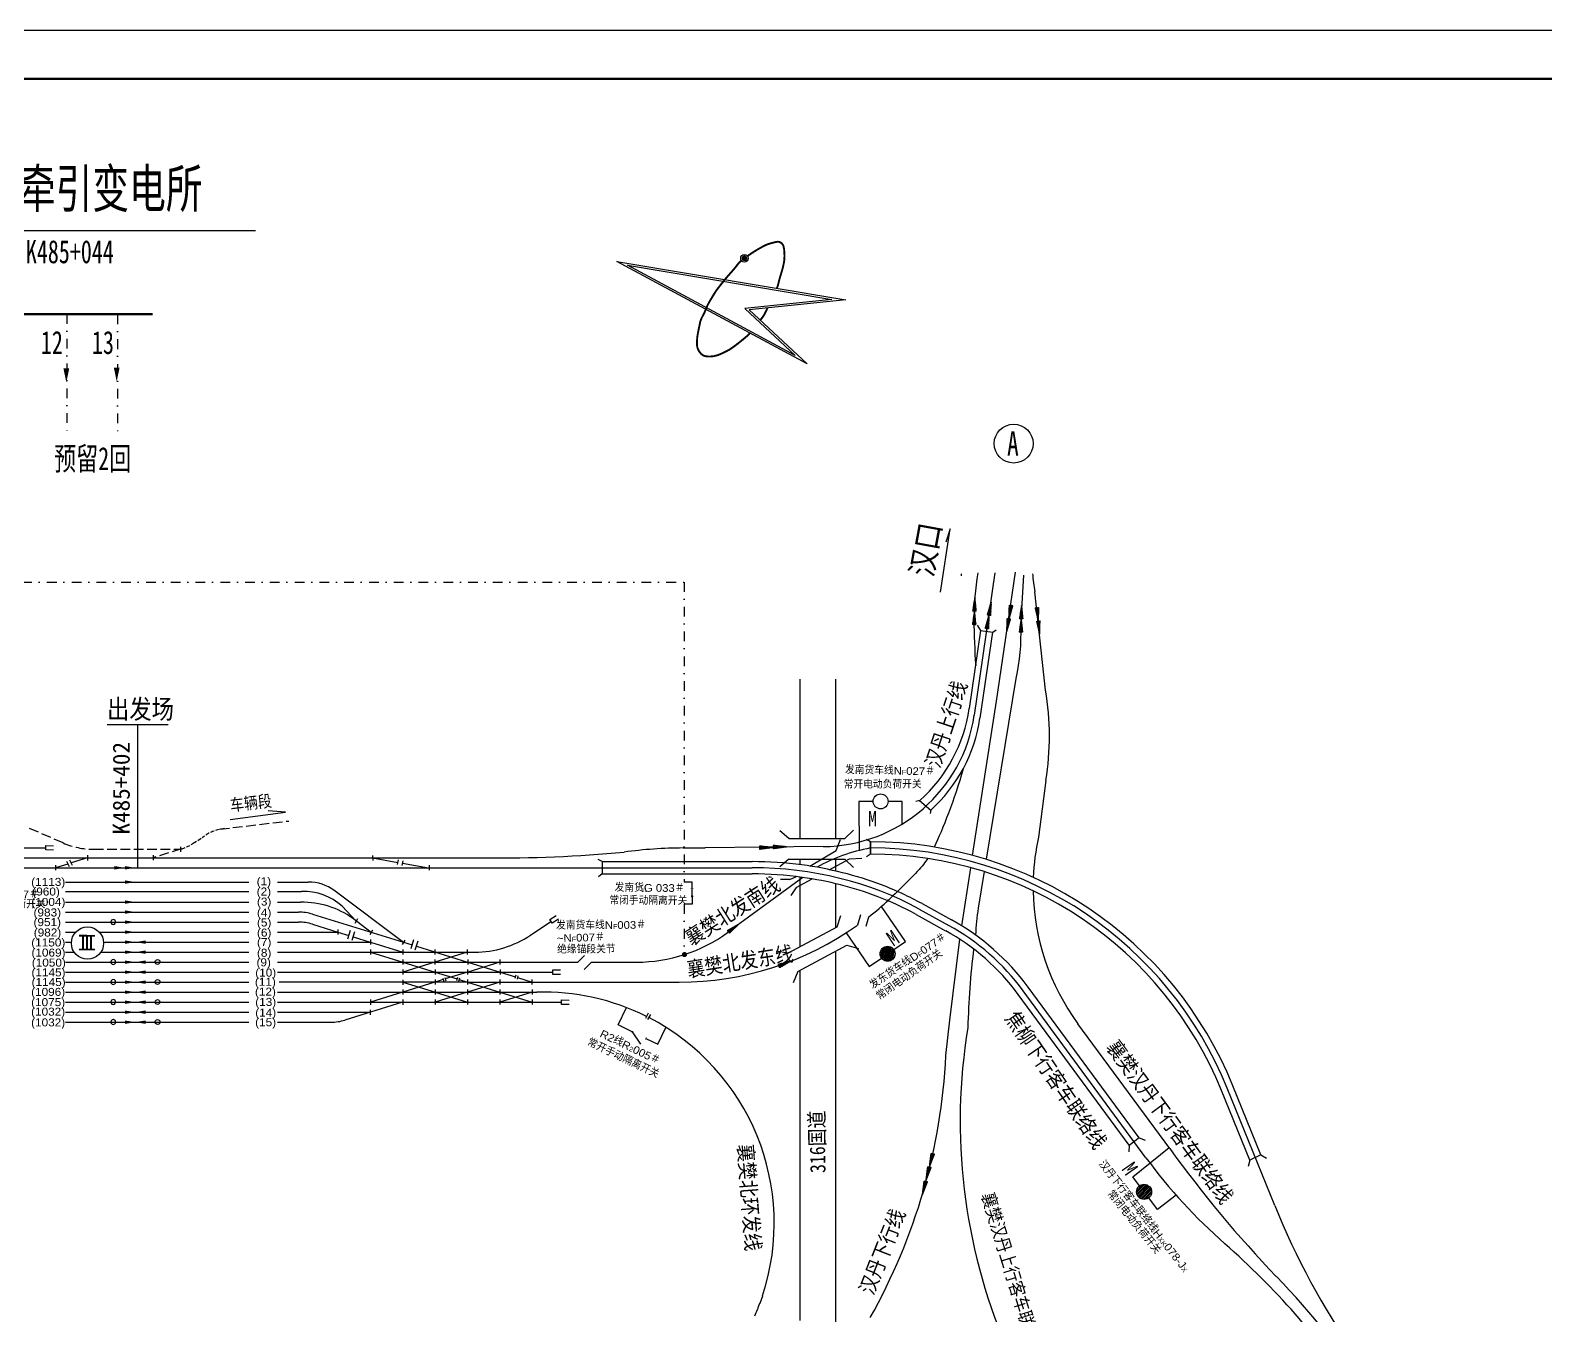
# Model space of a CAD drawing. Extents: x 3783 to 6106, y -2935 to -2515.
# Drawn here: x 4392.1 to 4704.1, y -2779.4 to -2514.7 of the extents above; entities that cross this region are included whole.
import ezdxf
from ezdxf.enums import TextEntityAlignment as Align

# ---------------------------------------------------------------- set-up
doc = ezdxf.new("R2010")
doc.units = 0
doc.header["$MEASUREMENT"] = 0
for name, pattern in [('DASHED', [0.75, 0.5, -0.25]), ('DHX3', [5, 2, -1.5, 0, -1.5]), ('XX', [5.5, 4, -1.5])]:
    doc.linetypes.add(name, pattern=pattern)
doc.layers.get('0').update_dxf_attribs({"linetype": 'CONTINUOUS'})
for name, color, linetype in [('1', 1, 'CONTINUOUS'), ('2', 7, 'CONTINUOUS'), ('E_既有线路', 3, 'CONTINUOUS'), ('GTONG', 1, 'CONTINUOUS'), ('LAYER1', 1, 'CONTINUOUS'), ('QT', 4, 'DASHED'), ('TEXT', 1, 'CONTINUOUS'), ('ZC_站场', 7, 'CONTINUOUS'), ('初期', 1, 'CONTINUOUS'), ('字', 9, 'CONTINUOUS'), ('设计线', 1, 'CONTINUOUS')]:
    doc.layers.add(name, color=color, linetype=linetype)
doc.styles.add('pyf', font='rs9.shx', dxfattribs={"width": 0.7, "height": 1.2, "bigfont": 'hztxt.shx'})
doc.styles.get("Standard").update_dxf_attribs({"font": 'SimSun.ttf', "width": 0.8, "height": 2.5})
doc.styles.add('WY', font='SimSun.ttf', dxfattribs={"height": 5})

# ---------------------------------------------------------------- blocks, each defined once
blk = doc.blocks.new('JT')
blk.add_solid([(-4.18, 0.75), (0.12, 0.05), (-4.18, -0.66)])
blk = doc.blocks.new('NORTH')
at = {"layer": 'QT', "color": 1, "linetype": 'Continuous'}
for points in [[(-22.4, 164.4), (70.4, -131.1), (-0.1, -22.4), (-29.3, -124.2)], [(-20.3, 149.1), (62.4, -114.3), (-1, -16.3), (-26.3, -104.6)]]:
    blk.add_lwpolyline(points, close=True, dxfattribs=at)
at = {"layer": 'QT', "color": 7, "linetype": 'Continuous', "const_width": 2.52}
for points in [[(-27.2, -37.4), (-27.3, -37.4), (-28.4, -37), (-29.5, -36.6), (-30.7, -36.2), (-32, -35.8), (-33.3, -35.3), (-34.7, -34.7), (-36.1, -34.1), (-37.6, -33.5), (-39.1, -32.8), (-40.7, -32.1), (-42.3, -31.4), (-43.9, -30.7), (-45.5, -29.9), (-47.1, -29.2), (-48.7, -28.4), (-50.3, -27.7), (-51.7, -26.9), (-53.2, -26.2), (-54.5, -25.5), (-55.7, -24.9), (-56.8, -24.3), (-57.8, -23.7), (-58.6, -23.2), (-59.4, -22.8), (-60.1, -22.3), (-60.7, -21.8), (-61.4, -21.4), (-62.1, -20.9), (-62.8, -20.3), (-63.6, -19.7), (-64.5, -19.1), (-65.3, -18.5), (-66.3, -17.8), (-67.2, -17.1), (-68.2, -16.3), (-69.1, -15.6), (-70, -14.8), (-70.9, -14.1), (-71.7, -13.3), (-72.5, -12.6), (-73.2, -11.9), (-73.9, -11.1), (-74.6, -10.4), (-75.3, -9.6), (-75.9, -8.9), (-76.5, -8.1), (-77, -7.4), (-77.5, -6.6), (-78, -5.8), (-78.5, -5.1), (-78.9, -4.3), (-79.4, -3.5), (-79.8, -2.7), (-80.2, -1.9), (-80.5, -1), (-80.9, -0.2), (-81.2, 0.6), (-81.4, 1.5), (-81.6, 2.3), (-81.8, 3.1), (-81.9, 3.9), (-81.9, 4.7), (-81.9, 5.5), (-81.8, 6.3), (-81.6, 7), (-81.4, 7.8), (-81.2, 8.5), (-80.9, 9.2), (-80.6, 9.9), (-80.3, 10.7), (-79.9, 11.4), (-79.5, 12.1), (-79.1, 12.7), (-78.7, 13.4), (-78.2, 14), (-77.7, 14.6), (-77.2, 15.2), (-76.7, 15.8), (-76.2, 16.3), (-75.6, 16.8), (-75, 17.3), (-74.3, 17.8), (-73.6, 18.3), (-72.8, 18.8), (-71.9, 19.3), (-70.9, 19.8), (-69.9, 20.3), (-68.8, 20.8), (-67.6, 21.3), (-66.3, 21.8), (-65, 22.4), (-63.6, 22.9), (-62.1, 23.4), (-60.6, 23.9), (-59, 24.4), (-57.5, 24.8), (-55.9, 25.3), (-54.3, 25.7), (-52.7, 26.2), (-51.2, 26.6), (-49.8, 27), (-48.4, 27.3), (-47.2, 27.7), (-45.9, 28), (-44.7, 28.3), (-43.6, 28.6), (-42.4, 28.8), (-41.3, 29), (-40.1, 29.1), (-39, 29.2), (-37.8, 29.2), (-36.6, 29.2), (-35.4, 29.2), (-34.2, 29.2), (-33, 29.2), (-31.8, 29.2), (-30.6, 29.2), (-29.4, 29.2), (-28.2, 29.3), (-27, 29.4), (-25.7, 29.5), (-24.5, 29.6), (-23.2, 29.7), (-21.9, 29.8), (-20.5, 29.9), (-19.1, 29.9), (-17.6, 29.9), (-16.1, 29.8), (-14.6, 29.8), (-13, 29.7), (-11.4, 29.6), (-9.8, 29.5), (-8.2, 29.4), (-6.6, 29.3), (-5.1, 29.2), (-3.5, 29), (-1.9, 28.9), (-0.3, 28.7), (1.2, 28.6), (2.8, 28.4), (4.4, 28.2), (6, 27.9), (7.6, 27.6), (9.2, 27.3), (10.8, 27), (12.4, 26.7), (13.9, 26.4), (15.5, 26), (17, 25.7), (18.5, 25.4), (19.9, 25.1), (21.4, 24.8), (22.8, 24.5), (24.2, 24.1), (25.6, 23.8), (27.1, 23.5), (28.5, 23.1), (30, 22.7), (31.4, 22.4), (32.9, 22), (34.3, 21.6), (35.7, 21.2), (37.2, 20.9), (38.5, 20.5), (39.9, 20.2), (41.1, 19.9), (42.4, 19.7), (43.6, 19.4), (44.7, 19.2), (45.8, 19), (46.9, 18.8), (47.9, 18.6), (48.9, 18.3), (49.9, 18), (50.8, 17.7), (51.7, 17.4), (52.6, 17.1), (53.5, 16.7), (54, 16.5)], [(72.1, 7.1), (73.2, 6.4), (74.3, 5.7), (75.5, 5), (76.6, 4.3), (77.8, 3.5), (78.9, 2.8), (79.9, 2.1), (81, 1.4), (81.9, 0.8), (82.8, 0.2), (83.7, -0.4), (84.5, -1), (85.3, -1.6), (86.1, -2.1), (86.8, -2.7), (87.5, -3.3), (88.2, -3.8), (88.8, -4.4), (89.5, -5), (90.1, -5.6), (90.7, -6.2), (91.3, -6.8), (91.8, -7.4), (92.4, -8), (93, -8.6), (93.5, -9.2), (94, -9.8), (94.5, -10.3), (95, -10.9), (95.5, -11.5), (96, -12), (96.4, -12.6), (96.8, -13.1), (97.2, -13.6), (97.6, -14.1), (97.9, -14.6), (98.2, -15), (98.5, -15.5), (98.7, -16), (98.9, -16.5), (99, -17), (99.1, -17.5), (99.1, -18.1), (99.1, -18.6), (99.1, -19.1), (99.1, -19.7), (99, -20.2), (98.9, -20.8), (98.7, -21.3), (98.5, -21.8), (98.3, -22.4), (98, -22.9), (97.6, -23.5), (97.2, -24.1), (96.6, -24.7), (95.9, -25.3), (95.1, -25.9), (94.2, -26.6), (93.3, -27.3), (92.2, -28), (91.1, -28.7), (90, -29.3), (88.8, -30), (87.7, -30.6), (86.6, -31.3), (85.5, -31.8), (84.3, -32.4), (83.2, -32.9), (82.1, -33.5), (80.9, -34), (79.6, -34.4), (78.3, -34.9), (76.9, -35.3), (75.4, -35.7), (73.9, -36.1), (72.4, -36.5), (70.9, -36.9), (69.4, -37.2), (67.9, -37.5), (66.5, -37.8), (65.2, -38), (63.9, -38.2), (62.7, -38.5), (61.5, -38.7), (60.3, -38.9), (59.2, -39.1), (58, -39.3), (56.7, -39.5), (55.5, -39.8), (54.2, -40.1), (52.9, -40.3), (51.6, -40.6), (50.4, -40.9), (49.3, -41.2), (48.2, -41.4), (47.3, -41.6), (46.5, -41.8), (45.9, -41.9), (45.3, -42), (44.8, -42.1), (44.4, -42.1), (43.9, -42.1), (43.4, -42.2), (42.9, -42.2), (42.4, -42.2)], [(63.1, 12), (63.7, 11.7), (64.7, 11.2), (65.7, 10.7), (66.7, 10.1), (67.7, 9.6), (68.8, 9), (69.8, 8.4), (70.9, 7.7), (72.1, 7.1)], [(13.3, -43.1), (12.8, -43.1), (11.7, -43.1), (10.6, -43.2), (9.5, -43.2), (8.4, -43.2), (7.3, -43.2), (6.2, -43.2), (5.2, -43.2), (4.2, -43.2), (3.2, -43.1), (2.3, -43.1), (1.4, -43), (0.5, -42.9), (-0.3, -42.8), (-1.2, -42.6), (-2, -42.5), (-3, -42.3), (-4, -42.1), (-5, -41.8), (-5.7, -41.7)]]:
    blk.add_lwpolyline(points, dxfattribs=at)
at = {"layer": 'QT', "color": 1, "linetype": 'Continuous', "const_width": 3.78}
blk.add_lwpolyline([(56.9, 13.6, 1), (60.3, 15.1, 1)], format="xyb", close=True, dxfattribs=at)
at = {"layer": 'QT', "color": 7, "linetype": 'Continuous'}
blk.add_circle((58.6, 14.4), 5.04, dxfattribs=at)
blk = doc.blocks.new('指北针')
at = {"layer": 'GTONG', "xscale": 0.07487508397111783, "yscale": 0.07487508397111783, "zscale": 0.07487508397111783, "rotation": 121.3519649160447}
blk.add_blockref('NORTH', (4302.62, 856.59), dxfattribs=at)
blk = doc.blocks.new('A$C5FD02B9A')
at = {"color": 40}
for p, q in [((3.2, 10.85), (1.6, 10.85)), ((3.2, 9.49), (3.2, 10.85)), ((3.2, 7.94), (3.2, 9.47)), ((3.2, 6.3), (1.57, 6.3)), ((3.2, 7.92), (3.2, 6.3))]:
    blk.add_line(p, q, dxfattribs=at)
at = {"color": 40, "const_width": 0.12}
for points in [[(3.21, 9.48), (2.85, 9.48)], [(3.21, 9.48), (3.57, 9.48)]]:
    blk.add_lwpolyline(points, dxfattribs=at)
at = {"color": 40, "const_width": 0.24}
blk.add_lwpolyline([(3.22, 7.8, -1), (3.22, 8.04, -1)], format="xyb", close=True, dxfattribs=at)
blk = doc.blocks.new('A$C723115F4')
at = {"layer": '初期'}
h = blk.add_hatch(dxfattribs=at)
h.set_pattern_fill('ANSI38', color=1, scale=0.158523, angle=-179.3961, style=0)
h.set_pattern_definition([(307.0176, (-11.806964, 3.76348), (0.01582158, 0.01193002), []), (37.0176, (-11.806964, 3.76348), (0.01971314, 0.03968162), [0.04953835, -0.029723])])
h.paths.add_polyline_path([(-12.1, 1.64), (-11.37, 4.35), (-12.06, 4.45)])
h = blk.add_hatch(dxfattribs=at)
h.set_pattern_fill('ANSI38', color=1, scale=0.158523, angle=-179.9597, style=0)
h.set_pattern_definition([(306.4539, (-12.201122, 1.015548), (0.01593817, 0.0117738), []), (36.4539, (-12.201122, 1.015548), (0.02010253, 0.03948578), [0.04953835, -0.029723])])
h.paths.add_polyline_path([(-12.52, -1.1), (-11.76, 1.6), (-12.45, 1.7)])
at = {"layer": '初期', "color": 1}
blk.add_line((-12.09, 1.62), (-11.36, 4.32), dxfattribs=at)

msp = doc.modelspace()

# ---------------------------------------------------------------- hatches: boundary and pattern name
h = msp.add_hatch()
h.set_pattern_fill('ANSI31', color=40, scale=1.98, angle=-145.427, style=0)
h.set_pattern_definition([(259.573003, (9482.28207, -1312.28785), (0.24341286, -0.044793187), [])])
edge = h.paths.add_edge_path()
edge.add_arc((4568.63, -2704.83), 1.49, -145.427, 214.573)
h = msp.add_hatch()
h.set_pattern_fill('ANSI38', color=256, scale=0.158523, angle=-58.3275, style=0)
h.set_pattern_definition([(68.0862, (4546.847825, -2707.12424), (-0.0183836, 0.00739532), []), (158.0862, (4546.847825, -2707.12424), (-0.04416253, -0.00359297), [0.04953835, -0.029723])])
h.paths.add_polyline_path([(4548.82, -2706.29), (4546.12, -2707.05), (4546.39, -2707.7)])
h = msp.add_hatch()
h.set_pattern_fill('ANSI38', color=256, scale=0.158523, angle=174.4407, style=0)
h.set_pattern_definition([(300.8544, (4577.761259, -2746.668124), (0.01701095, 0.01016245), []), (30.8544, (4577.761259, -2746.668124), (0.02385945, 0.03733584), [0.04953835, -0.029723])])
h.paths.add_polyline_path([(4577.24, -2748.74), (4578.26, -2746.13), (4577.58, -2745.96)])
h = msp.add_hatch()
h.set_pattern_fill('ANSI38', color=256, scale=0.158523, angle=174.4407, style=0)
h.set_pattern_definition([(300.8544, (4577.0619, -2749.428114), (0.01701095, 0.01016245), []), (30.8544, (4577.0619, -2749.428114), (0.02385945, 0.03733584), [0.04953835, -0.029723])])
h.paths.add_polyline_path([(4576.54, -2751.5), (4577.56, -2748.89), (4576.88, -2748.72)])
h = msp.add_hatch()
h.set_pattern_fill('ANSI38', color=256, scale=0.158523, angle=174.4407, style=0)
h.set_pattern_definition([(300.8544, (4576.318876, -2752.354664), (0.01701095, 0.01016245), []), (30.8544, (4576.318876, -2752.354664), (0.02385945, 0.03733584), [0.04953835, -0.029723])])
h.paths.add_polyline_path([(4575.8, -2754.43), (4576.82, -2751.82), (4576.14, -2751.65)])
h = msp.add_hatch()
h.set_pattern_fill('ANSI31', color=40, scale=1.98, style=0)
h.set_pattern_definition([(45, (-214.70042, -1112.22687), (-0.175008928, 0.175008928), [])])
edge = h.paths.add_edge_path()
edge.add_arc((4621.43, -2753.88), 1.49, 0, 360)
at = {"layer": '初期'}
h = msp.add_hatch(dxfattribs=at)
h.set_pattern_fill('ANSI38', color=1, scale=0.158523, angle=-80.3855, style=0)
h.set_pattern_definition([(46.0282, (4542.934343, -2682.98423), (-0.01426072, 0.01375789), []), (136.0282, (4542.934343, -2682.98423), (-0.04227934, 0.01325505), [0.04953835, -0.029723])])
h.paths.add_polyline_path([(4545.07, -2682.95), (4542.29, -2682.65), (4542.3, -2683.35)])
h = msp.add_hatch(dxfattribs=at)
h.set_pattern_fill('ANSI38', color=1, scale=0.158523, angle=-80.3855, style=0)
h.set_pattern_definition([(46.0282, (4545.74223, -2682.862324), (-0.01426072, 0.01375789), []), (136.0282, (4545.74223, -2682.862324), (-0.04227934, 0.01325505), [0.04953835, -0.029723])])
h.paths.add_polyline_path([(4547.88, -2682.82), (4545.09, -2682.52), (4545.11, -2683.22)])
h = msp.add_hatch(dxfattribs=at)
h.set_pattern_fill('ANSI38', color=1, scale=0.158523, angle=-44.8655, style=0)
h.set_pattern_definition([(81.5481, (4536.399576, -2699.959884), (-0.01960014, 0.00291243), []), (171.5481, (4536.399576, -2699.959884), (-0.04211271, -0.01377528), [0.04953835, -0.029723])])
h.paths.add_polyline_path([(4538.12, -2698.69), (4535.68, -2700.06), (4536.09, -2700.62)])

# ---------------------------------------------------------------- linework, layer by layer
at = {"color": 7}
msp.add_line((3782.66, -2514.69), (5829.12, -2514.69), dxfattribs=at)
at = {"color": 5, "lineweight": 50}
msp.add_line((3791.21, -2524.69), (5829.12, -2524.69), dxfattribs=at)
at = {"color": 1}
msp.add_line((4373.33, -2555.88), (4438.49, -2555.88), dxfattribs=at)
for p, q in [((4579.49, -2630.41), (4581.52, -2617.33)), ((4581.52, -2617.33), (4580.64, -2620.1)), ((4407.98, -2657.63), (4420.53, -2657.63)), ((4414.25, -2687.15), (4414.25, -2657.63)), ((4433.27, -2677.19), (4444.68, -2675.69)), ((4444.68, -2675.69), (4441.1, -2675.41)), ((4548.32, -2681.11), (4546.41, -2679.56)), ((4559.81, -2681.11), (4561.59, -2679.4)), ((4548.32, -2681.11), (4559.81, -2681.11)), ((4565.07, -2681.79), (4564.26, -2681.33)), ((4565.07, -2684.33), (4565.07, -2681.79)), ((4565.07, -2681.79), (4565.07, -2684.33)), ((4403.93, -2684.57), (4403.93, -2685.61)), ((4417.41, -2684.57), (4417.41, -2685.6)), ((4423.05, -2682.82), (4423.05, -2683.85)), ((4462.6, -2684.58), (4462.62, -2685.61)), ((4548.32, -2685.4), (4546.41, -2686.95)), ((4548.32, -2685.4), (4559.81, -2685.4)), ((4559.81, -2685.4), (4561.59, -2687.11)), ((4565.07, -2684.33), (4564.29, -2684.91)), ((4397.34, -2686.63), (4397.34, -2687.66)), ((4474.22, -2686.63), (4474.24, -2687.66)), ((4459.48, -2697.65), (4458.98, -2698.61)), ((4455.47, -2699.87), (4455.47, -2700.9)), ((4462.56, -2699.96), (4462.06, -2700.92)), ((4548.11, -2704.75), (4558.23, -2699.31)), ((4399.38, -2702.45), (4400.61, -2702.45)), ((4399.38, -2704.51), (4401.17, -2704.51)), ((4462.17, -2701.94), (4462.17, -2702.97)), ((4462.17, -2704), (4462.17, -2705.03)), ((4469.22, -2702.02), (4468.72, -2702.97)), ((4468.83, -2703.99), (4468.83, -2705.02)), ((4475.45, -2703.99), (4475.45, -2705.02)), ((4482.05, -2703.98), (4482.05, -2705.02)), ((4550.14, -2708.53), (4560.26, -2703.09)), ((4399.38, -2706.57), (4399.46, -2706.57)), ((4468.84, -2706.06), (4468.84, -2707.09)), ((4475.45, -2706.05), (4475.45, -2707.08)), ((4482.2, -2706.06), (4482.2, -2707.09)), ((4488.81, -2706.05), (4488.81, -2707.08)), ((4546.12, -2707.05), (4546.39, -2707.7)), ((4399.38, -2708.63), (4400.67, -2708.63)), ((4468.84, -2708.11), (4468.84, -2709.14)), ((4468.84, -2710.22), (4468.84, -2711.25)), ((4475.5, -2708.12), (4475.5, -2709.15)), ((4475.5, -2710.17), (4475.5, -2711.2)), ((4482.11, -2708.11), (4482.11, -2709.14)), ((4482.16, -2710.17), (4482.16, -2711.2)), ((4488.77, -2710.17), (4488.77, -2711.2)), ((4488.86, -2708.11), (4488.86, -2709.14)), ((4495.41, -2710.15), (4495.41, -2711.18)), ((4468.82, -2712.23), (4468.82, -2713.26)), ((4475.48, -2712.23), (4475.48, -2713.26)), ((4482.16, -2712.23), (4482.16, -2713.26)), ((4488.82, -2712.23), (4488.82, -2713.26)), ((4495.42, -2712.21), (4495.42, -2713.25)), ((4462.13, -2716.36), (4462.13, -2717.39)), ((4462.14, -2714.29), (4462.14, -2715.33)), ((4468.82, -2714.29), (4468.82, -2715.33)), ((4475.48, -2714.28), (4475.48, -2715.31)), ((4482.14, -2714.28), (4482.14, -2715.31)), ((4488.82, -2714.28), (4488.82, -2715.31)), ((4495.48, -2714.28), (4495.48, -2715.31)), ((4501.47, -2715.27), (4501.48, -2714.36)), ((4503.04, -2715.28), (4501.47, -2715.27)), ((4501.48, -2714.36), (4503.06, -2714.37)), ((4645.44, -2746.23), (4639.7, -2732.07)), ((4643.17, -2747.38), (4637.35, -2733.02)), ((4577.58, -2745.96), (4577.24, -2748.74)), ((4577.24, -2748.74), (4577.92, -2746.05)), ((4577.24, -2748.74), (4578.26, -2746.13)), ((4578.26, -2746.13), (4577.58, -2745.96)), ((4643.18, -2747.38), (4642.83, -2748.65)), ((4645.44, -2746.23), (4643.18, -2747.38)), ((4645.44, -2746.23), (4646.61, -2746.96)), ((4576.88, -2748.72), (4576.54, -2751.5)), ((4576.54, -2751.5), (4577.22, -2748.81)), ((4576.54, -2751.5), (4577.56, -2748.89)), ((4577.56, -2748.89), (4576.88, -2748.72)), ((4576.14, -2751.65), (4575.8, -2754.43)), ((4575.8, -2754.43), (4576.48, -2751.73)), ((4575.8, -2754.43), (4576.82, -2751.82)), ((4576.82, -2751.82), (4576.14, -2751.65))]:
    msp.add_line(p, q)
at = {"color": 40}
for p, q in [((4585.45, -2654.32), (4587.81, -2638.26)), ((4587.81, -2638.26), (4587.1, -2637.2)), ((4587.64, -2656.34), (4590.25, -2638.61)), ((4587.74, -2638.25), (4590.31, -2638.62)), ((4590.25, -2638.61), (4590.96, -2638.14)), ((4575.28, -2673.31), (4574.43, -2673.46)), ((4575.22, -2673.26), (4577.52, -2675.28)), ((4565.64, -2673.49), (4562.73, -2673.49)), ((4562.73, -2673.49), (4562.75, -2683.58)), ((4571.61, -2673.47), (4568.72, -2673.48)), ((4571.62, -2678.14), (4571.61, -2673.47)), ((4577.49, -2675.24), (4577.39, -2675.94)), ((4509.88, -2685.88), (4509.07, -2685.41)), ((4509.88, -2688.41), (4509.1, -2688.99)), ((4509.88, -2685.88), (4540.75, -2685.88)), ((4509.88, -2685.88), (4509.88, -2688.41)), ((4509.88, -2688.41), (4540.75, -2688.41)), ((4572.29, -2702.29), (4567.33, -2695.12)), ((4575.72, -2694.53), (4581.8, -2697.89)), ((4563.02, -2696.86), (4562.42, -2698.98)), ((4564.7, -2697.29), (4564.15, -2699.23)), ((4574.49, -2696.75), (4580.57, -2700.11)), ((4560.08, -2700.56), (4564.84, -2707.46)), ((4569.88, -2703.96), (4572.29, -2702.29)), ((4506.14, -2708.1), (4507.69, -2706.57)), ((4564.84, -2707.46), (4567.35, -2705.72)), ((4618.33, -2744.27), (4595.5, -2713.22)), ((4620.38, -2742.76), (4597.55, -2711.72)), ((4618.37, -2744.31), (4618.26, -2745.62)), ((4620.38, -2742.76), (4618.37, -2744.31)), ((4619.1, -2750.81), (4626.56, -2744.76)), ((4620.38, -2742.76), (4621.66, -2743.26)), ((4620.5, -2752.65), (4619.1, -2750.81)), ((4624.19, -2757.49), (4622.37, -2755.1)), ((4628.03, -2754.57), (4624.19, -2757.49))]:
    msp.add_line(p, q, dxfattribs=at)
at = {"linetype": 'XX', "ltscale": 0.5}
for p, q in [((4398.88, -2682.02), (4391.56, -2678.85)), ((4431.13, -2679.19), (4445.35, -2677.51)), ((4405.19, -2683.33), (4423.05, -2683.33)), ((4423.25, -2683.27), (4417.41, -2685.09))]:
    msp.add_line(p, q, dxfattribs=at)
at = {"linetype": 'XX', "ltscale": 0.2}
msp.add_line((4425.7, -2682.1), (4427.94, -2680.61), dxfattribs=at)
at = {"color": 0}
for p, q in [((4399.6, -2685.79), (4400.12, -2686.91)), ((4400.24, -2685.5), (4400.76, -2686.62)), ((4467.9, -2685.5), (4467.67, -2686.5)), ((4468.84, -2685.69), (4468.61, -2686.69)), ((4457.52, -2701.8), (4458.09, -2699.97)), ((4458.4, -2702.06), (4458.96, -2700.23)), ((4470.52, -2703.76), (4471.08, -2701.93)), ((4471.39, -2704.02), (4471.96, -2702.19)), ((4477.04, -2709.87), (4477.28, -2710.55)), ((4477.47, -2709.74), (4477.7, -2710.42))]:
    msp.add_line(p, q, dxfattribs=at)
at = {"color": 147}
for p, q in [((4399.38, -2690.09), (4437.11, -2690.09)), ((4399.38, -2692.03), (4437.11, -2692.03)), ((4443.06, -2690.09), (4446.84, -2690.09)), ((4443.06, -2692.03), (4447.97, -2692.03)), ((4446.84, -2690.09), (4449.33, -2690.09)), ((4447.83, -2690.09), (4449.33, -2690.09)), ((4468.97, -2702.5), (4454.64, -2691.75)), ((4399.38, -2694.21), (4437.11, -2694.21)), ((4443.06, -2694.21), (4447.78, -2694.21)), ((4456.35, -2695.06), (4459.23, -2698.13)), ((4399.38, -2696.27), (4437.11, -2696.27)), ((4443.06, -2696.27), (4447.37, -2696.27)), ((4450.23, -2696.7), (4470.74, -2703.04)), ((4462.31, -2700.44), (4458.47, -2697.55)), ((4495.13, -2701.02), (4499.32, -2698.2)), ((4499.07, -2697.82), (4500.38, -2696.96)), ((4499.57, -2698.58), (4499.07, -2697.82)), ((4500.88, -2697.72), (4499.57, -2698.58)), ((4399.38, -2698.33), (4437.11, -2698.33)), ((4399.38, -2700.39), (4401.48, -2700.39)), ((4406.36, -2700.39), (4437.11, -2700.39)), ((4443.06, -2698.33), (4447.35, -2698.33)), ((4443.06, -2700.39), (4446.84, -2700.39)), ((4446.84, -2700.39), (4455.51, -2700.39)), ((4450.21, -2698.76), (4455.47, -2700.39)), ((4455.47, -2700.38), (4457.74, -2701.08)), ((4458.62, -2701.35), (4462.13, -2702.44)), ((4406.67, -2704.51), (4437.11, -2704.51)), ((4407.23, -2702.45), (4437.11, -2702.45)), ((4443.06, -2702.45), (4446.84, -2702.45)), ((4443.06, -2704.51), (4446.84, -2704.51)), ((4446.84, -2702.45), (4462.17, -2702.45)), ((4446.84, -2704.51), (4483.64, -2704.51)), ((4462.17, -2702.45), (4468.83, -2704.51)), ((4462.17, -2704.51), (4468.83, -2706.57)), ((4471.61, -2703.31), (4482.11, -2706.56)), ((4482.05, -2704.5), (4475.45, -2706.56)), ((4399.38, -2706.57), (4437.11, -2706.57)), ((4443.06, -2706.57), (4446.84, -2706.57)), ((4446.84, -2706.57), (4498.41, -2706.57)), ((4475.45, -2706.57), (4468.84, -2708.63)), ((4468.84, -2706.57), (4475.5, -2708.63)), ((4482.2, -2706.57), (4488.86, -2708.63)), ((4488.81, -2706.57), (4482.2, -2708.63)), ((4498.41, -2706.57), (4504.84, -2706.57)), ((4504.83, -2706.58), (4506.2, -2705.23)), ((4399.38, -2708.63), (4437.11, -2708.63)), ((4399.38, -2710.69), (4437.11, -2710.69)), ((4443.06, -2708.63), (4446.84, -2708.63)), ((4482.16, -2710.69), (4443.39, -2710.69)), ((4446.84, -2708.63), (4499.73, -2708.63)), ((4475.42, -2710.69), (4468.82, -2712.75)), ((4468.84, -2710.69), (4475.52, -2712.75)), ((4475.5, -2708.63), (4480.01, -2710.02)), ((4477.15, -2710.17), (4475.5, -2710.69)), ((4482.11, -2708.63), (4477.57, -2710.04)), ((4480.43, -2710.15), (4482.16, -2710.69)), ((4482.16, -2710.68), (4488.82, -2712.74)), ((4488.77, -2710.68), (4482.16, -2712.74)), ((4482.18, -2710.69), (4495.47, -2710.69)), ((4488.86, -2708.63), (4492.01, -2709.61)), ((4492.44, -2709.75), (4495.47, -2710.69)), ((4495.47, -2710.69), (4519.24, -2710.69)), ((4499.72, -2709.09), (4499.74, -2708.18)), ((4501.3, -2709.1), (4499.72, -2709.09)), ((4499.74, -2708.18), (4501.31, -2708.19)), ((4519.24, -2710.69), (4525.71, -2710.69)), ((4399.38, -2712.75), (4437.11, -2712.75)), ((4443.06, -2712.75), (4468.82, -2712.75)), ((4468.74, -2712.75), (4462.14, -2714.81)), ((4468.74, -2712.75), (4496.44, -2712.75)), ((4475.48, -2712.74), (4482.14, -2714.8)), ((4482.08, -2712.74), (4475.48, -2714.8)), ((4495.42, -2712.73), (4488.82, -2714.79)), ((4488.82, -2712.73), (4495.48, -2714.79)), ((4399.38, -2714.81), (4437.11, -2714.81)), ((4399.38, -2716.87), (4437.11, -2716.87)), ((4443.06, -2714.81), (4446.84, -2714.81)), ((4443.06, -2716.87), (4446.84, -2716.87)), ((4446.84, -2714.81), (4501.48, -2714.81)), ((4446.84, -2716.87), (4462.12, -2716.87)), ((4468.74, -2714.81), (4456.9, -2718.5)), ((4399.38, -2718.94), (4437.11, -2718.94)), ((4443.06, -2718.94), (4446.84, -2718.94)), ((4446.84, -2718.94), (4454.02, -2718.94))]:
    msp.add_line(p, q, dxfattribs=at)
at = {"ltscale": 0.5}
for p, q in [((4480.09, -2709.72), (4479.9, -2710.42)), ((4480.52, -2709.86), (4480.32, -2710.55)), ((4492.11, -2709.27), (4491.91, -2709.96)), ((4492.53, -2709.4), (4492.34, -2710.09)), ((4519.31, -2717.09), (4518.75, -2718.17)), ((4519.78, -2717.33), (4519.21, -2718.4))]:
    msp.add_line(p, q, dxfattribs=at)
at = {"color": 1, "linetype": 'DHX3', "ltscale": 4}
for points in [[(4399.56, -2587.19, 0, 1.19, 0), (4399.56, -2584.32, 1.19, 1.19, 0)], [(4409.93, -2587, 0, 1.19, 0), (4409.93, -2584.13, 1.19, 1.19, 0)]]:
    msp.add_lwpolyline(points, format="xyseb", dxfattribs=at)
for points in [[(4408.72, -2698.28, 1), (4409.71, -2698.33, 1)], [(4408.72, -2706.52, 1), (4409.71, -2706.57, 1)], [(4418.83, -2706.52, -1), (4417.84, -2706.57, -1)], [(4408.72, -2710.64, 1), (4409.71, -2710.69, 1)], [(4418.83, -2710.64, -1), (4417.84, -2710.69, -1)], [(4408.72, -2714.76, 1), (4409.71, -2714.81, 1)], [(4418.83, -2714.76, -1), (4417.84, -2714.81, -1)], [(4408.72, -2718.88, 1), (4409.71, -2718.94, 1)], [(4418.83, -2718.88, -1), (4417.84, -2718.94, -1)]]:
    msp.add_lwpolyline(points, format="xyb", close=True)
at = {"color": 2, "ltscale": 0.5, "const_width": 0.528}
msp.add_lwpolyline([(4526.54, -2705.01, 1), (4527.07, -2705.01, 1)], format="xyb", close=True, dxfattribs=at)
at = {"color": 40}
for centre, radius in [((4594.57, -2599.79), 4), ((4567.18, -2673.47), 1.54), ((4568.62, -2704.85), 1.54), ((4621.43, -2753.88), 1.54)]:
    msp.add_circle(centre, radius, dxfattribs=at)
at = {"color": 147}
for centre, radius, start, end in [((4708.21, -2623.3), 124.5, 181.5097, 181.7202), ((4448.36, -2704.07), 12.05, 48.4146, 91.8366), ((4525.71, -2647.28), 63.41, 307.9508, 312.9681), ((4483.64, -2683.9), 20.61, 270, 303.8623), ((4525.71, -2647.28), 63.41, 270, 305.3831), ((4497.74, -2760.25), 47.52, 63.472, 91.5618)]:
    msp.add_arc(centre, radius, start, end, dxfattribs=at)
at = {"color": 40}
for centre, radius, start, end in [((4554.08, -2649.7), 31.7, 311.8952, 351.6211), ((4556.27, -2651.72), 31.7, 312.0421, 351.6211), ((4558.21, -2740.64), 48.83, 36.3271, 61.1122), ((4558.21, -2740.64), 46.29, 36.3271, 61.1122)]:
    msp.add_arc(centre, radius, start, end, dxfattribs=at)
at = {"linetype": 'XX', "ltscale": 0.2}
for centre, start, end in [((4433.22, -2688.52), 96.705, 123.7276), ((4420.42, -2674.19), 287.3245, 303.7276)]:
    msp.add_arc(centre, 9.51, start, end, dxfattribs=at)
at = {"linetype": 'XX', "ltscale": 0.5}
msp.add_arc((4405.19, -2667.48), 15.85, 246.5433, 270, dxfattribs=at)
for radius in [80.53, 77.99]:
    msp.add_arc((4565.07, -2762.32), radius, 22.0671, 90)
at = {"color": 147}
for centre, major_axis, start_param, end_param in [((4449.33, -2695.95), (7.62, 0), 0.798123, 1.570796), ((4447.78, -2705.98), (15.31, 0), 0.798123, 1.570796), ((4447.37, -2702.16), (7.65, 0), 1.188329, 1.570796), ((4447.35, -2704.22), (7.65, 0), 1.188329, 1.570796), ((4454.02, -2713.05), (-7.65, 0), 1.570796, 1.956047)]:
    msp.add_ellipse(centre, major_axis=major_axis, ratio=0.769231, start_param=start_param, end_param=end_param, dxfattribs=at)
for points in [[(4587.21, -2626.39), (4586.04, -2633.09), (4586.36, -2639.14), (4586.75, -2645.52)], [(4584.19, -2666.76), (4582.36, -2673.23), (4579.95, -2679.19), (4578.19, -2682.87)]]:
    msp.add_open_spline(points, degree=3, dxfattribs=at)
msp.add_open_spline([(4576.88, -2685.23), (4575.87, -2686.74), (4573.67, -2689.2), (4567.63, -2694.88), (4569.07, -2693.55), (4568.8, -2693.8), (4568.66, -2693.93)], degree=3, knots=[61.322665, 61.322665, 61.322665, 61.322665, 69.053116, 71.8027, 72.161661, 72.520622, 72.520622, 72.520622, 72.520622], dxfattribs=at)
at = {"color": 40}
for points, knots in [([(4575.72, -2694.53), (4573.07, -2693.07), (4570.28, -2691.78), (4562.19, -2688.7), (4556.66, -2687.31), (4547.6, -2686.1), (4544.18, -2685.88), (4540.75, -2685.88)], [0.9485685, 0.9485685, 0.9485685, 0.9485685, 1.11083, 1.11083, 1.3992665, 1.3992665, 1.5707963, 1.5707963, 1.5707963, 1.5707963]), ([(4574.49, -2696.75), (4571.95, -2695.35), (4569.26, -2694.11), (4561.6, -2691.19), (4556.39, -2689.86), (4547.65, -2688.65), (4544.2, -2688.41), (4540.75, -2688.41)], [0.9485685, 0.9485685, 0.9485685, 0.9485685, 1.1109662, 1.1109662, 1.3923624, 1.3923624, 1.5707963, 1.5707963, 1.5707963, 1.5707963])]:
    msp.add_open_spline(points, degree=3, knots=knots, dxfattribs=at)
at = {"layer": '1', "color": 0}
for p, q in [((4513.13, -2719.47), (4514.87, -2715.93)), ((4516.03, -2720.9), (4513.13, -2719.47)), ((4521.29, -2723.48), (4523, -2720)), ((4516.07, -2720.91), (4517.78, -2723.46)), ((4518.86, -2722.28), (4521.29, -2723.48))]:
    msp.add_line(p, q, dxfattribs=at)
at = {"layer": '1', "color": 1, "const_width": 0.475}
msp.add_lwpolyline([(4326.68, -2573.12), (4417.33, -2573.12)], dxfattribs=at)
at = {"layer": '1', "color": 0, "const_width": 0.2}
msp.add_lwpolyline([(4515.98, -2720.87, -1), (4516.16, -2720.96, -1)], format="xyb", close=True, dxfattribs=at)
at = {"layer": '1', "color": 0, "const_width": 0.1}
for points in [[(4518.82, -2722.27), (4518.69, -2722.54)], [(4518.82, -2722.27), (4518.96, -2722)]]:
    msp.add_lwpolyline(points, dxfattribs=at)
at = {"layer": '2', "color": 1, "linetype": 'DHX3'}
for p, q in [((4399.69, -2573.12), (4399.69, -2597.82)), ((4410.11, -2573.22), (4410.11, -2597.92))]:
    msp.add_line(p, q, dxfattribs=at)
at = {"layer": '2', "color": 1, "linetype": 'DHX3', "lineweight": 30}
for p, q in [((4390.47, -2628.31), (4526.77, -2628.31)), ((4526.77, -2628.31), (4526.77, -2690.1)), ((4526.74, -2694.64), (4526.73, -2705.04))]:
    msp.add_line(p, q, dxfattribs=at)
at = {"layer": 'E_既有线路', "color": 32}
for p, q in [((4550.56, -2648.27), (4550.56, -2680.58)), ((4557.92, -2648.27), (4557.92, -2678)), ((4557.92, -2678), (4557.92, -2681.11)), ((4550.56, -2680.58), (4550.56, -2681.11)), ((4550.56, -2685.4), (4550.56, -2686.5)), ((4557.92, -2685.4), (4557.92, -2687.81)), ((4550.56, -2689.06), (4550.56, -2703.43)), ((4557.92, -2690.42), (4557.92, -2699.47)), ((4557.92, -2704.34), (4557.92, -2764.7)), ((4550.56, -2708.3), (4550.56, -2768.66)), ((4557.92, -2764.7), (4557.92, -2773.4)), ((4550.56, -2768.66), (4550.56, -2776.42)), ((4550.56, -2774.17), (4550.56, -2780.39)), ((4557.92, -2773.4), (4557.92, -2777.75)), ((4557.92, -2775.74), (4557.92, -2785.94))]:
    msp.add_line(p, q, dxfattribs=at)
at = {"layer": 'E_既有线路'}
for p, q in [((4558.23, -2699.31), (4558.98, -2696.96)), ((4548.11, -2704.75), (4545.69, -2704.29)), ((4560.26, -2703.09), (4562.63, -2703.75)), ((4550.14, -2708.53), (4549.19, -2710.8))]:
    msp.add_line(p, q, dxfattribs=at)
at = {"layer": 'E_既有线路', "const_width": 0.317}
msp.add_lwpolyline([(4526.65, -2705.01, 1), (4526.96, -2705.01, 1)], format="xyb", close=True, dxfattribs=at)
at = {"layer": 'E_既有线路'}
msp.add_circle((4403.92, -2702.65), 3.32, dxfattribs=at)
at = {"layer": 'LAYER1', "color": 6, "linetype": 'ByBlock'}
msp.add_line((4542.85, -2775.32), (4542.32, -2776.83), dxfattribs=at)
msp.add_lwpolyline([(4596.57, -2626.92), (4595.99, -2637.37, -0.065605), (4595, -2648.14), (4588.89, -2685.4)], format="xyb", dxfattribs=at)
msp.add_lwpolyline([(4588.47, -2687.93), (4587.24, -2695.44)], dxfattribs=at)
for centre, radius, start, end in [((4799.93, -2719.14), 214.01, 173.6404, 175.1333), ((4751.82, -2724.1), 166.73, 173.0277, 178.6099), ((4497.73, -2760.29), 47.55, 341.5743, 62.8359), ((4702.04, -2739.32), 118.48, 170.6434, 202.951), ((4497.74, -2760.29), 47.55, 336.3339, 339.6455)]:
    msp.add_arc(centre, radius, start, end, dxfattribs=at)
at = {"layer": 'ZC_站场', "color": 15}
for p, q in [((4591.06, -2652.86), (4594.98, -2626.28)), ((4586.13, -2684.6), (4591.02, -2652.86)), ((4583.9, -2699.12), (4585.75, -2687.12)), ((4581.41, -2718.52), (4583.48, -2701.85)), ((4580.61, -2725.8), (4581.41, -2718.52))]:
    msp.add_line(p, q, dxfattribs=at)
at = {"layer": 'ZC_站场', "color": 51}
for p, q in [((4601.15, -2650.57), (4598.96, -2630.31)), ((4601.2, -2669.18), (4599.67, -2680.87)), ((4333.06, -2687.15), (4395.26, -2687.15)), ((4395.26, -2687.15), (4441.21, -2687.15)), ((4399.87, -2686.37), (4397.34, -2687.15)), ((4441.21, -2687.15), (4485.91, -2687.15)), ((4468.73, -2686.19), (4474.11, -2687.15)), ((4485.91, -2687.15), (4540.75, -2687.15)), ((4575.1, -2695.64), (4581.19, -2699)), ((4621.81, -2746.86), (4596.53, -2712.47)), ((4626.71, -2744.97), (4607.8, -2719.25))]:
    msp.add_line(p, q, dxfattribs=at)
for centre, radius, start, end in [((4645.77, -2621.91), 47.56, 185.6442, 190.1719), ((4544.32, -2660.05), 57.61, 350.8791, 9.4681), ((4646.12, -2691.08), 47.56, 167.6009, 177.6271), ((4646.12, -2691.08), 47.56, 180.981, 216.3271), ((4558.21, -2740.64), 47.56, 36.3271, 61.1122), ((4827.62, -2600.12), 247.68, 215.7902, 223.7277), ((4711.21, -2681.12), 110.97, 216.3271, 228.754), ((4535.11, -2881.96), 156.14, 33.7347, 48.754), ((4532.3, -2884.46), 162.28, 33.0353, 44.1984)]:
    msp.add_arc(centre, radius, start, end, dxfattribs=at)
at = {"layer": 'ZC_站场', "color": 15}
msp.add_arc((4458.98, -2719.9), 121.78, 330.5527, 357.2226, dxfattribs=at)
at = {"layer": 'ZC_站场', "color": 51}
msp.add_ellipse((4540.75, -2732.48), major_axis=(58.94, 0), ratio=0.769231, start_param=0.948569, end_param=1.570796, dxfattribs=at)
at = {"layer": '初期', "color": 1}
for p, q in [((4542.31, -2682.63), (4542.32, -2683.33)), ((4545.09, -2682.52), (4545.11, -2683.22)), ((4558, -2683.61), (4558.92, -2681.33)), ((4542.32, -2683.33), (4545.1, -2682.93)), ((4552.63, -2686.79), (4558, -2683.61)), ((4556.62, -2687.53), (4560.77, -2685.28)), ((4560.77, -2685.28), (4563.33, -2685.17)), ((4548.48, -2689.55), (4549.86, -2688.94)), ((4551.2, -2689.15), (4535.66, -2700.48)), ((4548.48, -2689.55), (4546.56, -2689.54)), ((4549.83, -2691.21), (4548.69, -2692.82)), ((4549.83, -2691.21), (4553.1, -2689.44)), ((4507.69, -2706.57), (4516.98, -2706.57)), ((4648.3, -2756.67), (4638.52, -2732.55))]:
    msp.add_line(p, q, dxfattribs=at)
for centre, radius, start, end in [((4565.07, -2762.32), 79.26, 22.0671, 90), ((4516.98, -2674.87), 31.7, 270, 306.111), ((4795.21, -2697.11), 158.52, 202.0671, 214.6375)]:
    msp.add_arc(centre, radius, start, end, dxfattribs=at)
msp.add_ellipse((4568.64, -2700.96), major_axis=(25.8, 4.63), ratio=0.696011, start_param=1.584321, end_param=2.040099, dxfattribs=at)
at = {"layer": '设计线', "color": 30}
for p, q in [((4586.48, -2655.69), (4590.79, -2626.43)), ((4363.96, -2685.09), (4473.26, -2685.09)), ((4389.79, -2683.02), (4395.35, -2683.02)), ((4403.95, -2685.09), (4400.54, -2686.15)), ((4462.61, -2685.09), (4467.78, -2686.02)), ((4473.26, -2685.09), (4485.71, -2685.09)), ((4526.52, -2683.06), (4531.05, -2683.06)), ((4555.34, -2682.77), (4531.05, -2683.06))]:
    msp.add_line(p, q, dxfattribs=at)
at = {"layer": '设计线', "color": 7}
for p, q in [((4395.34, -2683.48), (4395.36, -2682.57)), ((4395.36, -2682.57), (4396.93, -2682.59)), ((4396.91, -2683.49), (4395.34, -2683.48))]:
    msp.add_line(p, q, dxfattribs=at)
at = {"layer": '设计线', "color": 30}
for centre, radius, start, end in [((4555.11, -2651.07), 31.7, 270.4054, 351.6211), ((4488.9, -2413.07), 272.04, 269.3281, 275.3829), ((4527.01, -2776.6), 93.54, 90.2978, 97.7338)]:
    msp.add_arc(centre, radius, start, end, dxfattribs=at)

# ---------------------------------------------------------------- block references
at = {"color": 2, "ltscale": 0.5}
for p, rotation in [((4574.28, -2634.16), 187.0850694292028), ((4577.42, -2633.32), 179.2106683759669), ((4605.69, -2637.65), 359.2106683759786), ((4583.91, -2635.69), 186.9093756529066), ((4611.8, -2634.99), 14.14934169824514)]:
    msp.add_blockref('A$C723115F4', p, dxfattribs=dict(at, rotation=rotation))
at = {"yscale": 0.4969971489990712, "zscale": 0.4969971490001903}
for p, xscale, rotation in [((4411.55, -2687.17), 0.4969971490001006, 359.9717225575665), ((4413.69, -2687.17), 0.4969971490001006, 359.9717225575665), ((4413.69, -2690.11), 0.4969971490001006, 359.9717225575665), ((4413.69, -2694.23), 0.4969971490001006, 359.9717225575665), ((4413.69, -2696.29), 0.4969971490001006, 359.9717225575665), ((4413.69, -2698.36), 0.4969971490001006, 359.9717225575665), ((4413.69, -2700.42), 0.4969971490001006, 359.9717225575665), ((4413.69, -2702.48), 0.4969971490001006, 359.9717225575665), ((4413.69, -2704.54), 0.4969971490001006, 359.9717225575665), ((4413.81, -2702.43), 0.4969971490001011, 179.9717225574616), ((4413.81, -2704.49), 0.4969971490001011, 179.9717225574616), ((4413.69, -2706.6), 0.4969971490001006, 359.9717225575665), ((4413.81, -2706.55), 0.4969971490001011, 179.9717225574616), ((4413.69, -2708.66), 0.4969971490001006, 359.9717225575665), ((4413.69, -2710.72), 0.4969971490001006, 359.9717225575665), ((4413.81, -2708.61), 0.4969971490001011, 179.9717225574616), ((4413.81, -2710.67), 0.4969971490001011, 179.9717225574616), ((4413.69, -2712.78), 0.4969971490001006, 359.9717225575665), ((4413.81, -2712.73), 0.4969971490001011, 179.9717225574616), ((4413.69, -2714.84), 0.4969971490001006, 359.9717225575665), ((4413.69, -2716.9), 0.4969971490001006, 359.9717225575665), ((4413.81, -2714.79), 0.4969971490001011, 179.9717225574616), ((4413.81, -2716.85), 0.4969971490001011, 179.9717225574616), ((4413.69, -2718.96), 0.4969971490001006, 359.9717225575665), ((4413.81, -2718.91), 0.4969971490001011, 179.9717225574616)]:
    msp.add_blockref('JT', p, dxfattribs=dict(at, xscale=xscale, rotation=rotation))
at = {"color": 2, "ltscale": 0.5}
msp.add_blockref('A$C5FD02B9A', (4525.17, -2700.95), dxfattribs=at)
at = {"layer": 'ZC_站场', "color": 1, "xscale": 2.060795454546819, "yscale": 2.060795454544859, "zscale": 2.060795454545455, "rotation": 301.7392183903223}
msp.add_blockref('指北针', (-1628.65, 4041.48), dxfattribs=at)

# ---------------------------------------------------------------- texts
for s, height, width, p in [('K485+044', 4.752, 0.7, (4391.23, -2562.65)), ('12', 4.752, 0.7, (4394.32, -2581.35)), ('13', 4.752, 0.7, (4404.84, -2581.35)), ('预留2回', 4.752, 0.7, (4397.04, -2605.26)), ('出发场', 3.963, 0.85, (4407.93, -2656.45)), ('I ', 3.215, 1.04, (4401.83, -2704.16)), ('I', 3.21, 1.04, (4402.67, -2704.16)), ('I', 3.21, 1.04, (4403.5, -2704.16))]:
    msp.add_text(s, height=height, dxfattribs=dict(width=width)).set_placement(p)
at = {"width": 0.85}
for s, height, rotation, p in [('汉口', 4.756, 79.6218, (4577.83, -2627.45)), ('汉丹上行线', 3.17, 71.6704, (4579.27, -2666.78)), ('车辆段', 2.473, 6.3523, (4433.41, -2675.48)), ('襄樊北发南线', 3.17, 32.6243, (4528.23, -2703.32)), ('襄樊北发东线', 3.17, 8.9569, (4527.59, -2709.7)), ('焦柳下行客车联络线', 3.17, 304.3888, (4592.65, -2718.07)), ('襄樊汉丹下行客车联络线', 3.1705, 306.4312, (4613.47, -2724.13)), ('316国道', 3.17, 91.1342, (4555.84, -2749.96)), ('襄樊北环发线', 3.17, 274.3945, (4537.75, -2744.16)), ('襄樊汉丹上行客车联络线', 2.7477, 287.1837, (4587.86, -2754.51)), ('汉丹下行线', 3.17, 68.5225, (4565.6, -2775.3))]:
    msp.add_text(s, height=height, rotation=rotation, dxfattribs=at).set_placement(p)
at = {"color": 7, "style": 'pyf', "width": 1.1}
msp.add_text('常开电动负荷开关 ', height=1.585, rotation=0.1659, dxfattribs=at).set_placement((4567.93, -2670.8), align=Align.CENTER)
at = {"color": 40, "width": 0.85}
msp.add_text('M', height=3.17, dxfattribs=at).set_placement((4564.58, -2678.63))
at = {"style": 'pyf', "width": 1.1}
for s, height, rotation, p in [('出发场3077＃ ', 1.585, 0.0214, (4387.61, -2693.42)), ('发南货G 033＃ ', 1.585, 359.692, (4519.94, -2692.08)), ('11', 0.75, 359.8466, (4518.54, -2692.13)), ('常开电动负荷开关 ', 1.585, 0.0214, (4387.6, -2695.49)), ('常闭手动隔离开关 ', 1.585, 359.692, (4519.69, -2694.72)), ('绝缘锚段关节 ', 1.585, 0.1659, (4506.93, -2704.76)), ('常闭电动负荷开关 ', 1.585, 35.502, (4573.83, -2709.64)), ('常开手动隔离开关', 1.585, 334.5417, (4513.85, -2727.09))]:
    msp.add_text(s, height=height, rotation=rotation, dxfattribs=at).set_placement(p, align=Align.CENTER)
for s, p in [('(1113)', (4392.33, -2690.87)), ('(960)', (4392.56, -2692.86)), ('(1)', (4438.74, -2690.75)), ('(2)', (4438.74, -2692.85)), ('(1004)', (4392.35, -2695)), ('(3)', (4438.8, -2694.93)), ('(951)', (4392.8, -2699.15)), ('(983)', (4392.81, -2697.17)), ('(4)', (4438.8, -2697.18)), ('(5)', (4438.8, -2699.23)), ('(982)', (4392.85, -2701.29)), ('(6)', (4438.8, -2701.31)), ('(1150)', (4392.34, -2703.34)), ('(1069)', (4392.38, -2705.43)), ('(7)', (4438.8, -2703.28)), ('(8)', (4438.8, -2705.47)), ('(1050)', (4392.45, -2707.49)), ('(9)', (4438.7, -2707.43)), ('(1145)', (4392.38, -2709.5)), ('(1145)', (4392.41, -2711.49)), ('(11)', (4438.38, -2711.44)), ('(10)', (4438.45, -2709.55)), ('(1096)', (4392.31, -2713.52)), ('(1075)', (4392.31, -2715.63)), ('(12)', (4438.39, -2713.48)), ('(13)', (4438.45, -2715.59)), ('(1032)', (4392.31, -2717.59)), ('(14)', (4438.45, -2717.78)), ('(1032)', (4392.31, -2719.8)), ('(15)', (4438.43, -2719.77))]:
    msp.add_text(s, height=1.649, dxfattribs=at).set_placement(p)
at = {"color": 40, "width": 0.85}
for rotation, p in [(33.6158, (4569.79, -2703.43)), (304.8447, (4616.68, -2749.23))]:
    msp.add_text('M', height=3.17, rotation=rotation, dxfattribs=at).set_placement(p)
at = {"color": 7, "style": 'pyf', "width": 1.1}
msp.add_text('常闭电动负荷开关', height=1.585, rotation=308.9526, dxfattribs=at).set_placement((4613.68, -2754.37))
at = {"char_height": 1.585, "width": 29.0931, "attachment_point": 1, "style": 'pyf'}
for s, insert, rotation in [('{\\W1.1;发南货车线N\\H0.6309x;F\\H1.585x;027＃}', (4559.86, -2666.2), 359.0245), ('{\\W1.1; 发南货车线N\\H0.6309x;F\\H1.585x;003＃}', (4499.72, -2698.27), 0.5555), ('{\\W1.1; ~N\\H0.6309x;F\\H1.585x;007＃}', (4499.88, -2700.87), 1.355), ('{\\W1.1; 发东货车线D\\H0.6309x;F\\H1.585x;077＃}', (4564.18, -2711.27), 34.4917), ('{\\W1.1;R2线R\\H0.6309x;2\\H1.585x;005＃}', (4509.93, -2720.43), 334.1793), ('{\\W1.1; 汉丹下行客车联络线H\\H0.6309x;XK\\H1.585x;078-J\\H0.6309x;X}', (4612.75, -2746.73), 308.3412)]:
    msp.add_mtext(s, dxfattribs=dict(at, insert=insert, rotation=rotation))
at = {"layer": '2', "width": 0.7}
msp.add_text('A', height=5, dxfattribs=at).set_placement((4593.22, -2602.27))
at = {"layer": 'TEXT', "color": 7, "linetype": 'ByBlock', "width": 0.7}
msp.add_text('襄樊牵引变电所', height=7.92, dxfattribs=at).set_placement((4374.66, -2551.23))
at = {"layer": '字', "color": 7, "style": 'WY'}
msp.add_text('K485+402', height=3.5, rotation=90, dxfattribs=at).set_placement((4412.61, -2680.29))

doc.saveas('drawing.dxf')
